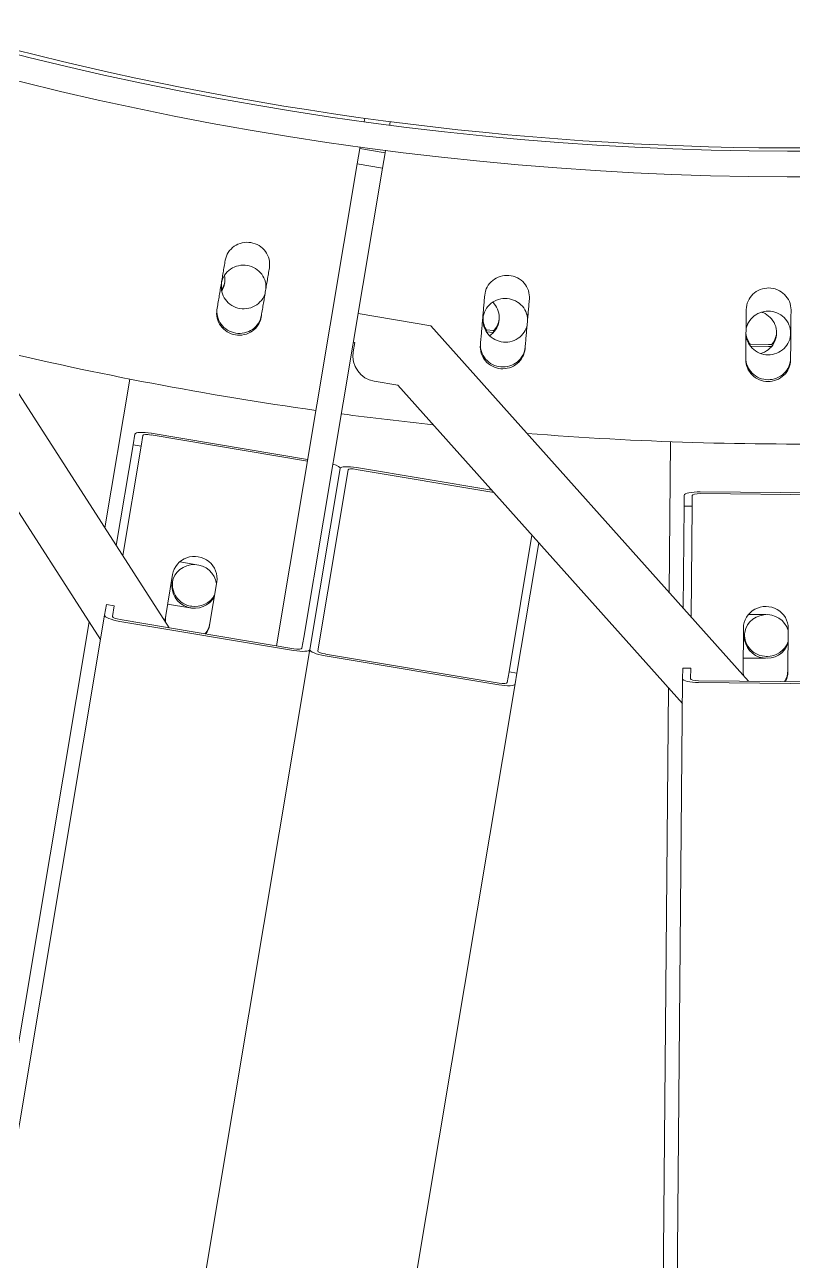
# Model space of a CAD drawing. Header units: millimetres. Extents: x -272986 to 200319, y -34579 to 49604.
# Drawn here: x 7556.9 to 7797.2, y 37109 to 37495.7 of the extents above; entities that cross this region are included whole.
import ezdxf
from ezdxf import colors
from ezdxf.entities.mleader import LeaderData, LeaderLine
from ezdxf.math import Vec2, Vec3

# ---------------------------------------------------------------- set-up
doc = ezdxf.new("R2010")
doc.units = ezdxf.units.MM
doc.linetypes.add('HIDDEN2', pattern=[4.7625, 3.175, -1.5875])
doc.layers.get('Defpoints').update_dxf_attribs({"color": 9})
for name, color, linetype in [('X 0001 M', 7, 'Continuous'), ('X 1001 M', 8, 'HIDDEN2'), ('X 3001 D', 5, 'Continuous')]:
    doc.layers.add(name, color=color, linetype=linetype)
doc.layers.add('X 5999 H', color=7, linetype='Continuous', true_color=0xffffff)
doc.styles.add('BIT STD. 2.5', font='isocpeur.ttf', dxfattribs={"height": 2.5})
doc.dimstyles.new('BIT STD. 2.5', dxfattribs={"dimtxt": 2.5, "dimasz": 2.5, "dimexe": 1, "dimexo": 0.75, "dimgap": 1, "dimtad": 1, "dimdec": 0, "dimdsep": 46, "dimtxsty": 'BIT STD. 2.5', "dimcen": 0, "dimadec": 0, "dimazin": 0, "dimtfac": 1, "dimtdec": 0, "dimtmove": 0, "dimatfit": 3, "dimfxl": 1, "dimtfill": 1, "dimlwd": -1, "dimlwe": -1, "dimarcsym": 0})

# ---------------------------------------------------------------- blocks, each defined once
blk = doc.blocks.new('A$C89218876')
at = {"layer": 'X 1001 M', "linetype": 'Continuous', "lineweight": 0}
for p, q in [((1097.52, -57.64), (1093.64, -106.99)), ((1094.2, -107.03), (1098.08, -57.68)), ((1152.5, -111.62), (1156.82, -56.79)), ((1153.06, -111.66), (1157.38, -56.83)), ((1048.75, -88.17), (1049.21, -82.57)), ((1049.21, -82.57), (1049.29, -81.53)), ((1049.77, -82.62), (1049.31, -88.16)), ((1049.85, -81.62), (1049.36, -88.16)), ((1049.85, -81.62), (1049.77, -82.62)), ((1138.15, -82.55), (1151.75, -83.62)), ((1132.92, -94.64), (1133.32, -89.19)), ((1146.38, -90.03), (1146.41, -89.62)), ((1146.92, -90.26), (1146.4, -97.25)), ((1146.95, -89.96), (1146.94, -89.98)), ((1153.72, -96.1), (1036.04, -187.36)), ((1150.65, -97.58), (1137.05, -96.51)), ((1094.36, -112.06), (1097.73, -112.32)), ((1097.92, -109.83), (1094.56, -109.57)), ((1097.73, -112.32), (1097.92, -109.83)), ((1097.92, -109.83), (1132.51, -112.55)), ((1077.36, -115.17), (1124.36, -118.87)), ((1097.73, -112.32), (1129.57, -114.83)), ((1148.38, -113.8), (1148.19, -116.29)), ((1151.75, -114.07), (1148.38, -113.8)), ((1053.85, -198.86), (1159.2, -117.16)), ((1148.19, -116.29), (1151.55, -116.56)), ((1151.55, -116.56), (3595.12, -308.87)), ((1153.99, -121.2), (2660.82, -239.77)), ((1106, -158.42), (1146.21, -168.07)), ((1103.47, -160.38), (1145.62, -170.5)), ((1038.54, -170.09), (1038.89, -167.86)), ((1039.42, -168.13), (1039.12, -170.01)), ((1145.62, -170.5), (1146.21, -168.07)), ((1146.21, -168.07), (1149.49, -168.86)), ((1149.49, -168.86), (3537.02, -742.05)), ((1088.61, -171.9), (1078.61, -213.55)), ((1089.32, -171.35), (1079.16, -213.68)), ((1148.87, -173.85), (1136.03, -227.33)), ((1149.41, -173.98), (1136.57, -227.46)), ((1148.9, -171.29), (1145.62, -170.5)), ((1030.66, -209.75), (1036.04, -187.36)), ((972.32, -195.74), (971.52, -195.55)), ((972.49, -195.78), (972.32, -195.74)), ((981.07, -197.84), (979.2, -205.62)), ((981.07, -197.84), (980.27, -197.65)), ((985.81, -198.98), (981.07, -197.84)), ((983.94, -206.76), (985.81, -198.98)), ((1130.45, -233.71), (985.81, -198.98)), ((1053.85, -198.86), (1052.09, -206.15)), ((969.9, -203.39), (970.45, -203.52)), ((970.45, -203.52), (970.88, -203.62)), ((978.66, -205.49), (979.2, -205.62)), ((979.2, -205.62), (983.94, -206.76)), ((1132.41, -242.4), (983.94, -206.76)), ((1039.53, -211.36), (1039.41, -211.85)), ((1042.45, -212.06), (1039.53, -211.36)), ((1079.12, -216.24), (1134.9, -229.63)), ((1078.53, -218.67), (1134.31, -232.06)), ((1078.53, -218.67), (1134.31, -232.06)), ((1074.99, -228.62), (1063.43, -276.75)), ((1063.98, -276.88), (1075.54, -228.75)), ((1130.45, -233.71), (1133.73, -234.49)), ((1134.31, -232.06), (3521.16, -805.09)), ((1134.31, -232.06), (3521.16, -805.09)), ((1120.85, -290.54), (1133.69, -237.05)), ((1121.4, -290.67), (1134.24, -237.19)), ((1111.22, -259.58), (1124.49, -262.77)), ((1104.16, -270.7), (1105.42, -265.39)), ((1118.68, -268.57), (1117.08, -275.39)), ((1118.18, -268.26), (1118.27, -267.86)), ((1118.75, -268.28), (1118.75, -268.3)), ((1121.22, -276.38), (1107.95, -273.2)), ((1124.49, -275.4), (993.97, -347.13)), ((1063.36, -281.87), (1066.64, -282.66)), ((1067.23, -280.23), (1063.94, -279.44)), ((1066.64, -282.66), (1067.23, -280.23)), ((1067.23, -280.23), (1100.96, -288.33)), ((1046.09, -282.29), (1091.92, -293.3)), ((1066.64, -282.66), (1097.7, -290.12)), ((1116.44, -292.05), (1115.86, -294.48)), ((1119.72, -292.83), (1116.44, -292.05)), ((1009.76, -361.27), (1126.6, -297.06)), ((1115.86, -294.48), (1119.14, -295.27)), ((1119.14, -295.27), (3502.46, -867.45)), ((1120.82, -300.23), (2590.56, -653.07))]:
    blk.add_line(p, q, dxfattribs=at)
for centre, radius, start, end in [((0, 0), 1000, 317.00722, 46.99278), ((0, 0), 992, 317.00722, 46.99278), ((0, 0), 991, 330.78052, 359.85546), ((-0.03, -0.01), 1083.53, 351.52339, 357.01604), ((-0.03, -0.01), 1083.53, 348.43945, 349.97134), ((1044.32, -204.28), 8, 256.5, 346.5), ((-0.03, -0.01), 1083.53, 342.52374, 348.01623)]:
    blk.add_arc(centre, radius, start, end, dxfattribs=at)
at = {"layer": 'X 1001 M', "linetype": 'Continuous', "lineweight": 0, "extrusion": (0, 0, -1)}
for centre, major_axis, ratio, start_param, end_param in [((1137.6, -89.53), (-0.55, -6.98), 0.97437, 0, 3.141593), ((1140.15, -89.44), (1.1, 6.91), 0.97437, 0.213375, 5.916741), ((1151.2, -90.6), (0.55, 6.98), 0.97437, 0, 0.446983), ((1151.2, -90.6), (-0.55, -6.98), 0.97437, -0.173337, 0), ((1094.76, -107.07), (-0.2, -2.49), 0.224951, 0, 1.570796), ((1151.94, -111.57), (-0.2, -2.49), 0.224951, -1.570796, 0), ((1148.32, -173.72), (1.17, 4.86), 0.224951, 0, 1.570796), ((1079.7, -213.81), (-1.17, -4.86), 0.224951, 0, 1.570796), ((1135.48, -227.2), (-1.17, -4.86), 0.224951, -1.570796, 0), ((1133.15, -236.92), (0.58, 2.43), 0.224951, 0, 1.570796), ((1109.59, -266.39), (-1.63, -6.81), 0.97437, 0, 3.141593), ((1112.12, -266.69), (2.16, 6.66), 0.97437, 0.213375, 5.916741), ((1122.85, -269.57), (1.63, 6.81), 0.97437, 0, 0.446983), ((1064.53, -277.01), (-0.58, -2.43), 0.224951, 0, 1.570796), ((1122.85, -269.57), (-1.63, -6.81), 0.97437, -0.173337, 0), ((1120.31, -290.4), (-0.58, -2.43), 0.224951, -1.570796, 0)]:
    blk.add_ellipse(centre, major_axis=major_axis, ratio=ratio, start_param=start_param, end_param=end_param, dxfattribs=at)
at = {"layer": 'X 1001 M', "linetype": 'Continuous', "lineweight": 0}
for centre, major_axis, ratio, start_param, end_param in [((1139.59, -89.35), (1.1, 6.91), 0.97437, -1.492733, -0.23467), ((1150.64, -90.56), (0.55, 6.98), 0.97437, -0.540658, 0), ((1139.59, -89.35), (-1.1, -6.91), 0.97437, 0.041238, 1.645827), ((1150.64, -90.56), (-0.55, -6.98), 0.97437, 0, 0.288703), ((1094.76, -107.07), (-0.39, -4.98), 0.224951, -1.570796, 0), ((1151.94, -111.57), (-0.39, -4.98), 0.224951, 0, 1.570796), ((1148.32, -173.72), (0.58, 2.43), 0.224951, -1.570796, 0), ((1079.7, -213.81), (-0.58, -2.43), 0.224951, -1.570796, 0), ((1077.37, -223.53), (1.17, 4.86), 0.224951, 0, 1.047198), ((1135.48, -227.2), (-0.58, -2.43), 0.224951, 0, 1.570796), ((1133.15, -236.92), (1.17, 4.86), 0.224951, -1.570796, 0), ((1111.58, -266.52), (2.16, 6.66), 0.97437, -1.492733, -0.23467), ((1122.31, -269.44), (1.63, 6.81), 0.97437, -0.540658, 0), ((1111.58, -266.52), (-2.16, -6.66), 0.97437, 0.041238, 1.645827), ((1064.53, -277.01), (-1.17, -4.86), 0.224951, -1.570796, 0), ((1122.31, -269.44), (-1.63, -6.81), 0.97437, 0, 0.288703), ((1120.31, -290.4), (-1.17, -4.86), 0.224951, 0, 1.570796)]:
    blk.add_ellipse(centre, major_axis=major_axis, ratio=ratio, start_param=start_param, end_param=end_param, dxfattribs=at)
for points, knots in [([(1037.84, -88.72), (1037.83, -88.72), (1037.81, -88.72), (1037.8, -88.71), (1036.95, -88.64), (1036.06, -88.39), (1034.45, -87.54), (1033.73, -86.94), (1032.63, -85.61), (1032.17, -84.79), (1031.62, -83.02), (1031.52, -82.08), (1031.66, -80.33), (1031.9, -79.41), (1032.73, -77.76), (1033.31, -77.01), (1034.6, -75.87), (1035.4, -75.39), (1037.13, -74.81), (1038.05, -74.7), (1038.91, -74.76), (1038.93, -74.76), (1038.94, -74.76)], [4.214319, 4.214319, 4.214319, 4.214319, 4.218897, 4.218897, 4.218897, 4.481428, 4.481428, 4.743958, 4.743958, 5.006489, 5.006489, 5.269019, 5.269019, 5.53155, 5.53155, 5.79408, 5.79408, 6.056611, 6.056611, 6.319142, 6.319142, 6.32372, 6.32372, 6.32372, 6.32372]), ([(1044.21, -89.22), (1043.62, -89.09), (1043.01, -88.88), (1041.65, -88.16), (1040.94, -87.56), (1039.83, -86.23), (1039.38, -85.41), (1038.82, -83.64), (1038.73, -82.7), (1038.87, -80.95), (1039.11, -80.04), (1039.93, -78.38), (1040.51, -77.63), (1041.81, -76.49), (1042.61, -76.01), (1044.33, -75.43), (1045.25, -75.32), (1046.1, -75.38)], [2.198823, 2.198823, 2.198823, 2.198823, 2.381123, 2.381123, 2.643662, 2.643662, 2.906201, 2.906201, 3.16874, 3.16874, 3.43128, 3.43128, 3.693819, 3.693819, 3.956358, 3.956358, 4.218897, 4.218897, 4.218897, 4.218897]), ([(1046.1, -75.38), (1046.96, -75.44), (1047.86, -75.68), (1049.49, -76.52), (1050.22, -77.12), (1051.34, -78.45), (1051.8, -79.28), (1052.37, -81.06), (1052.47, -82.02), (1052.33, -83.78), (1052.08, -84.7), (1051.25, -86.37), (1050.66, -87.12), (1049.34, -88.26), (1048.53, -88.74), (1047.08, -89.21), (1046.48, -89.32), (1045.89, -89.35)], [0, 0, 0, 0, 0.264823, 0.264823, 0.529646, 0.529646, 0.794469, 0.794469, 1.059292, 1.059292, 1.324115, 1.324115, 1.588938, 1.588938, 1.853761, 1.853761, 2.029532, 2.029532, 2.029532, 2.029532]), ([(1052.82, -89.9), (1053.67, -89.96), (1054.58, -89.86), (1056.31, -89.29), (1057.12, -88.82), (1058.43, -87.67), (1059.02, -86.93), (1059.86, -85.26), (1060.1, -84.33), (1060.24, -82.57), (1060.14, -81.62), (1059.58, -79.84), (1059.11, -79.01), (1058, -77.68), (1057.27, -77.08), (1055.65, -76.25), (1054.77, -76.01), (1053.92, -75.94)], [0.004513, 0.004513, 0.004513, 0.004513, 0.264815, 0.264815, 0.52963, 0.52963, 0.794446, 0.794446, 1.059261, 1.059261, 1.324076, 1.324076, 1.588891, 1.588891, 1.853706, 1.853706, 2.114008, 2.114008, 2.114008, 2.114008]), ([(1054.48, -75.98), (1055.33, -76.05), (1056.21, -76.29), (1057.83, -77.13), (1058.56, -77.72), (1059.68, -79.06), (1060.14, -79.89), (1060.7, -81.67), (1060.8, -82.62), (1060.66, -84.38), (1060.42, -85.3), (1059.58, -86.97), (1058.99, -87.72), (1057.68, -88.86), (1056.87, -89.34), (1055.14, -89.91), (1054.23, -90.01), (1053.38, -89.94)], [2.104891, 2.104891, 2.104891, 2.104891, 2.365195, 2.365195, 2.630009, 2.630009, 2.894824, 2.894824, 3.159639, 3.159639, 3.424453, 3.424453, 3.689268, 3.689268, 3.954082, 3.954082, 4.214386, 4.214386, 4.214386, 4.214386]), ([(1038.95, -83.98), (1039.01, -83.83), (1039.08, -83.69), (1039.56, -82.72), (1040.15, -81.98), (1041.45, -80.84), (1042.25, -80.37), (1043.98, -79.79), (1044.9, -79.68), (1045.75, -79.75)], [3.3868355, 3.3868355, 3.3868355, 3.3868355, 3.4312796, 3.4312796, 3.6938187, 3.6938187, 3.9563578, 3.9563578, 4.218897, 4.218897, 4.218897, 4.218897]), ([(1049.34, -81.58), (1048.88, -81.14), (1048.34, -80.74), (1047.05, -80.07), (1046.27, -79.83), (1045.51, -79.73)], [3.7640109, 3.7640109, 3.7640109, 3.7640109, 3.9540733, 3.9540733, 4.1857418, 4.1857418, 4.1857418, 4.1857418]), ([(1045.75, -79.75), (1046.6, -79.81), (1047.5, -80.06), (1049.13, -80.91), (1049.86, -81.51), (1050.97, -82.85), (1051.43, -83.68), (1051.77, -84.75), (1051.81, -84.93), (1051.86, -85.11)], [0, 0, 0, 0, 0.264823, 0.264823, 0.529646, 0.529646, 0.794469, 0.794469, 0.8475639, 0.8475639, 0.8475639, 0.8475639]), ([(1045.33, -89.31), (1045.92, -89.28), (1046.52, -89.17), (1047.72, -88.77), (1048.3, -88.48), (1048.83, -88.12)], [2.1893627, 2.1893627, 2.1893627, 2.1893627, 2.3651316, 2.3651316, 2.5531671, 2.5531671, 2.5531671, 2.5531671]), ([(1027.68, -169.87), (1027.67, -169.87), (1027.65, -169.87), (1027.64, -169.87), (1026.8, -169.73), (1025.93, -169.41), (1024.39, -168.44), (1023.72, -167.78), (1022.73, -166.37), (1022.34, -165.51), (1021.93, -163.71), (1021.91, -162.76), (1022.18, -161.03), (1022.49, -160.13), (1023.44, -158.54), (1024.08, -157.85), (1025.46, -156.81), (1026.3, -156.4), (1028.06, -155.95), (1028.99, -155.91), (1029.84, -156.04), (1029.86, -156.04), (1029.87, -156.05)], [4.214319, 4.214319, 4.214319, 4.214319, 4.218897, 4.218897, 4.218897, 4.481428, 4.481428, 4.743958, 4.743958, 5.006489, 5.006489, 5.269019, 5.269019, 5.53155, 5.53155, 5.79408, 5.79408, 6.056611, 6.056611, 6.319142, 6.319142, 6.32372, 6.32372, 6.32372, 6.32372]), ([(1038.08, -157.35), (1038.57, -157.51), (1039.05, -157.73), (1040.27, -158.49), (1040.95, -159.14), (1041.96, -160.56), (1042.36, -161.42), (1042.78, -163.24), (1042.81, -164.2), (1042.53, -165.94), (1042.21, -166.85), (1041.25, -168.45), (1040.6, -169.14), (1039.2, -170.18), (1038.36, -170.59), (1036.58, -171.03), (1035.64, -171.05), (1033.95, -170.77), (1033.08, -170.45), (1031.55, -169.48), (1030.88, -168.83), (1029.89, -167.41), (1029.49, -166.56), (1029.08, -164.75), (1029.06, -163.8), (1029.33, -162.07), (1029.65, -161.18), (1030.6, -159.59), (1031.23, -158.89), (1032.62, -157.86), (1033.45, -157.44), (1034.86, -157.08), (1035.41, -157.01), (1035.95, -157.01)], [0.113053, 0.113053, 0.113053, 0.113053, 0.264823, 0.264823, 0.529646, 0.529646, 0.794469, 0.794469, 1.059292, 1.059292, 1.324115, 1.324115, 1.588938, 1.588938, 1.853761, 1.853761, 2.118584, 2.118584, 2.381123, 2.381123, 2.643662, 2.643662, 2.906201, 2.906201, 3.16874, 3.16874, 3.43128, 3.43128, 3.693819, 3.693819, 3.956358, 3.956358, 4.11461, 4.11461, 4.11461, 4.11461]), ([(1042.53, -172.23), (1043.36, -172.36), (1044.28, -172.33), (1046.05, -171.9), (1046.89, -171.49), (1048.29, -170.45), (1048.94, -169.75), (1049.9, -168.15), (1050.22, -167.25), (1050.5, -165.51), (1050.47, -164.55), (1050.05, -162.73), (1049.65, -161.87), (1048.64, -160.45), (1047.96, -159.8), (1046.42, -158.84), (1045.55, -158.53), (1044.72, -158.4)], [0.004513, 0.004513, 0.004513, 0.004513, 0.264815, 0.264815, 0.52963, 0.52963, 0.794446, 0.794446, 1.059261, 1.059261, 1.324076, 1.324076, 1.588891, 1.588891, 1.853706, 1.853706, 2.114008, 2.114008, 2.114008, 2.114008]), ([(1045.27, -158.49), (1046.11, -158.62), (1046.97, -158.93), (1048.52, -159.89), (1049.2, -160.54), (1050.21, -161.96), (1050.61, -162.82), (1051.03, -164.64), (1051.05, -165.6), (1050.78, -167.34), (1050.46, -168.24), (1049.49, -169.84), (1048.85, -170.54), (1047.45, -171.58), (1046.6, -171.99), (1044.84, -172.42), (1043.92, -172.45), (1043.08, -172.31)], [2.104891, 2.104891, 2.104891, 2.104891, 2.365195, 2.365195, 2.630009, 2.630009, 2.894824, 2.894824, 3.159639, 3.159639, 3.424453, 3.424453, 3.689268, 3.689268, 3.954082, 3.954082, 4.214386, 4.214386, 4.214386, 4.214386]), ([(1030.02, -167.54), (1030.18, -167.4), (1030.35, -167.26), (1031.21, -166.62), (1032.05, -166.21), (1033.82, -165.78), (1034.75, -165.75), (1035.59, -165.88)], [3.6292758, 3.6292758, 3.6292758, 3.6292758, 3.6938187, 3.6938187, 3.9563578, 3.9563578, 4.218897, 4.218897, 4.218897, 4.218897]), ([(1039.08, -168.07), (1038.64, -167.56), (1038.12, -167.1), (1036.86, -166.31), (1036.1, -166.01), (1035.35, -165.85)], [3.7554001, 3.7554001, 3.7554001, 3.7554001, 3.9540733, 3.9540733, 4.1857418, 4.1857418, 4.1857418, 4.1857418]), ([(1035.59, -165.88), (1036.44, -166.02), (1037.31, -166.34), (1038.87, -167.32), (1039.54, -167.98), (1040.16, -168.87), (1040.28, -169.06), (1040.4, -169.26)], [0, 0, 0, 0, 0.264823, 0.264823, 0.529646, 0.529646, 0.596683, 0.596683, 0.596683, 0.596683]), ([(1034.56, -170.87), (1035.32, -170.95), (1036.13, -170.91), (1037.57, -170.56), (1038.21, -170.29), (1038.78, -169.95)], [2.1334633, 2.1334633, 2.1334633, 2.1334633, 2.3651316, 2.3651316, 2.5619058, 2.5619058, 2.5619058, 2.5619058]), ([(1011.19, -249.98), (1011.17, -249.98), (1011.16, -249.98), (1011.14, -249.97), (1010.32, -249.77), (1009.48, -249.38), (1008.02, -248.29), (1007.41, -247.59), (1006.53, -246.1), (1006.2, -245.22), (1005.93, -243.38), (1005.99, -242.44), (1006.4, -240.73), (1006.78, -239.87), (1007.85, -238.36), (1008.54, -237.71), (1010, -236.79), (1010.86, -236.44), (1012.66, -236.13), (1013.58, -236.17), (1014.43, -236.36), (1014.44, -236.37), (1014.46, -236.37)], [4.214319, 4.214319, 4.214319, 4.214319, 4.218897, 4.218897, 4.218897, 4.481428, 4.481428, 4.743958, 4.743958, 5.006489, 5.006489, 5.269019, 5.269019, 5.53155, 5.53155, 5.79408, 5.79408, 6.056611, 6.056611, 6.319142, 6.319142, 6.32372, 6.32372, 6.32372, 6.32372]), ([(1022.22, -238.23), (1022.8, -238.45), (1023.36, -238.75), (1024.62, -239.66), (1025.24, -240.37), (1026.14, -241.86), (1026.47, -242.75), (1026.75, -244.6), (1026.7, -245.56), (1026.28, -247.27), (1025.9, -248.15), (1024.81, -249.67), (1024.11, -250.31), (1022.63, -251.24), (1021.76, -251.58), (1019.95, -251.87), (1019.01, -251.82), (1017.35, -251.41), (1016.51, -251.03), (1015.05, -249.94), (1014.44, -249.23), (1013.56, -247.75), (1013.24, -246.86), (1012.97, -245.03), (1013.02, -244.08), (1013.43, -242.38), (1013.81, -241.51), (1014.89, -240), (1015.57, -239.36), (1017.03, -238.43), (1017.9, -238.08), (1019.44, -237.82), (1020.11, -237.81), (1020.74, -237.88)], [0.081145, 0.081145, 0.081145, 0.081145, 0.264823, 0.264823, 0.529646, 0.529646, 0.794469, 0.794469, 1.059292, 1.059292, 1.324115, 1.324115, 1.588938, 1.588938, 1.853761, 1.853761, 2.118584, 2.118584, 2.381123, 2.381123, 2.643662, 2.643662, 2.906201, 2.906201, 3.16874, 3.16874, 3.43128, 3.43128, 3.693819, 3.693819, 3.956358, 3.956358, 4.146584, 4.146584, 4.146584, 4.146584]), ([(1025.8, -253.49), (1026.62, -253.69), (1027.54, -253.73), (1029.33, -253.44), (1030.21, -253.1), (1031.69, -252.17), (1032.39, -251.53), (1033.47, -250.01), (1033.86, -249.14), (1034.27, -247.42), (1034.33, -246.46), (1034.05, -244.62), (1033.72, -243.73), (1032.82, -242.23), (1032.19, -241.53), (1030.73, -240.45), (1029.89, -240.08), (1029.07, -239.88)], [0.004513, 0.004513, 0.004513, 0.004513, 0.264815, 0.264815, 0.52963, 0.52963, 0.794446, 0.794446, 1.059261, 1.059261, 1.324076, 1.324076, 1.588891, 1.588891, 1.853706, 1.853706, 2.114008, 2.114008, 2.114008, 2.114008]), ([(1029.62, -240.01), (1030.44, -240.21), (1031.28, -240.59), (1032.74, -241.66), (1033.37, -242.36), (1034.26, -243.86), (1034.59, -244.75), (1034.87, -246.6), (1034.82, -247.55), (1034.41, -249.27), (1034.02, -250.14), (1032.93, -251.66), (1032.24, -252.31), (1030.76, -253.23), (1029.88, -253.57), (1028.09, -253.87), (1027.17, -253.82), (1026.35, -253.62)], [2.104891, 2.104891, 2.104891, 2.104891, 2.365195, 2.365195, 2.630009, 2.630009, 2.894824, 2.894824, 3.159639, 3.159639, 3.424453, 3.424453, 3.689268, 3.689268, 3.954082, 3.954082, 4.214386, 4.214386, 4.214386, 4.214386])]:
    blk.add_open_spline(points, degree=3, knots=knots, dxfattribs=at)
for points, weights in [([(1038.94, -74.76), (1046.65, -75.37), (1054.48, -75.98)], [1.00223105463, 1.00188341152, 1.00148063352]), ([(1053.38, -89.94), (1045.56, -89.33), (1037.84, -88.72)], [1.0014806327, 1.00188341047, 1.00223105339]), ([(1029.87, -156.05), (1037.51, -157.26), (1045.27, -158.49)], [1.00223105559, 1.00188341232, 1.00148063416]), ([(1043.08, -172.31), (1035.32, -171.09), (1027.68, -169.87)], [1.00148063317, 1.00188341107, 1.0022310541]), ([(1014.46, -236.37), (1021.98, -238.18), (1029.62, -240.01)], [1.00223105724, 1.00188341372, 1.00148063525]), ([(1026.35, -253.62), (1018.71, -251.79), (1011.19, -249.98)], [1.00148063347, 1.00188341145, 1.00223105456])]:
    blk.add_rational_spline(points, weights, degree=2, dxfattribs=at)
for points in [[(1015.88, -250.56), (1016.74, -250.44), (1017.61, -250.49), (1018.39, -250.69)], [(1020.15, -251.62), (1019.54, -251.17), (1018.85, -250.84), (1018.16, -250.63)], [(1018.39, -250.69), (1019.18, -250.88), (1019.98, -251.24), (1020.69, -251.75)], [(1017.95, -251.56), (1018.65, -251.69), (1019.41, -251.72), (1020.15, -251.62)]]:
    blk.add_open_spline(points, degree=3, dxfattribs=at)
blk = doc.blocks.new('*D205')
at = {"layer": 'Defpoints', "color": 0, "transparency": 16777216}
for p in [(7798.5, 48049.63), (8611.57, 30712.26), (8631.54, 30522.3), (8100.3, 29805.85), (7798.5, 29039.7)]:
    blk.add_point(p, dxfattribs=at)
at = {"layer": 'X 3001 D', "color": 0, "transparency": 16777216}
blk.add_line((8636.24, 30477.55), (8708.69, 29788.28), dxfattribs=at)
for start, end in [(276.99386, 277.987721), (270, 276), (268.012279, 269.00614)]:
    blk.add_arc((7798.5, 38448.15), 8647.57, start, end, dxfattribs=at)
for points in [[(8854.28, 29840.08), (8848.62, 29889.76), (8702.42, 29847.95)], [(7648.72, 29826.88), (7648.29, 29776.88), (7798.5, 29800.58)]]:
    blk.add_solid(points, dxfattribs=at)
at = {"layer": 'X 3001 D', "color": 0, "transparency": 16777216, "insert": (8244.01, 29947.24), "char_height": 150, "attachment_point": 5, "rotation": 3, "style": 'BIT STD. 2.5', "bg_fill": 3, "box_fill_scale": 1.1, "bg_fill_color": 256, "bg_fill_true_color": 13158600, "bg_fill_transparency": 0}
blk.add_mtext('6° {\\C7;M02}', dxfattribs=at)
blk = doc.blocks.new('*D206')
at = {"layer": 'Defpoints', "color": 0, "transparency": 16777216}
for p in [(7798.5, 48049.63), (5189.74, 31280.64), (5072.77, 30959.26), (6721.99, 29238.05), (7798.5, 29039.7)]:
    blk.add_point(p, dxfattribs=at)
at = {"layer": 'X 3001 D', "color": 0, "transparency": 16777216}
blk.add_line((5057.38, 30916.98), (4606.5, 29678.19), dxfattribs=at)
blk.add_arc((7798.5, 38448.15), 9272.79, 250.926847, 269.073153, dxfattribs=at)
for points in [[(4760.02, 29660.85), (4776.74, 29707.97), (4627.02, 29734.57)], [(7648.71, 29201.56), (7648.3, 29151.57), (7798.5, 29175.35)]]:
    blk.add_solid(points, dxfattribs=at)
at = {"layer": 'X 3001 D', "color": 0, "transparency": 16777216, "insert": (5284.72, 29662.98), "char_height": 150, "attachment_point": 5, "rotation": 344.0321, "style": 'BIT STD. 2.5', "bg_fill": 3, "box_fill_scale": 1.1, "bg_fill_color": 256, "bg_fill_true_color": 13158600, "bg_fill_transparency": 0}
blk.add_mtext('20° - {\\C7;N05}', dxfattribs=at)
blk = doc.blocks.new('*D207')
at = {"layer": 'Defpoints', "color": 0, "transparency": 16777216}
for p in [(-1697.65, 38448.15), (18712.74, 38448.15), (-1494.55, 37361.94), (629.78, 35838.94), (308.4, 35721.97)]:
    blk.add_point(p, dxfattribs=at)
at = {"layer": 'X 3001 D', "color": 0, "transparency": 16777216}
blk.add_line((266.11, 35706.58), (-1049.94, 35227.58), dxfattribs=at)
blk.add_arc((7798.5, 38448.15), 9356.31, 180.918573, 199.081427, dxfattribs=at)
for points in [[(-1581.61, 38297.95), (-1531.61, 38298.35), (-1557.81, 38448.15)], [(-1020.17, 35397.82), (-1067.29, 35381.1), (-993.56, 35248.1)]]:
    blk.add_solid(points, dxfattribs=at)
at = {"layer": 'X 3001 D', "color": 0, "transparency": 16777216, "insert": (-1094.56, 36009.89), "char_height": 150, "attachment_point": 5, "rotation": 285.3323, "style": 'BIT STD. 2.5', "bg_fill": 3, "box_fill_scale": 1.1, "bg_fill_color": 256, "bg_fill_true_color": 13158600, "bg_fill_transparency": 0}
blk.add_mtext('20° - {\\C7;N01}', dxfattribs=at)
blk = doc.blocks.new('*D210')
at = {"layer": 'Defpoints', "color": 0, "transparency": 16777216}
for p in [(7798.5, 48049.63), (6198.72, 47520.93), (3813.75, 45349.93), (3909.25, 45184.52), (7798.5, 29039.7)]:
    blk.add_point(p, dxfattribs=at)
at = {"layer": 'X 3001 D', "color": 0, "transparency": 16777216}
blk.add_line((3791.25, 45388.91), (3162.13, 46478.58), dxfattribs=at)
blk.add_arc((7798.5, 38448.15), 9212.75, 90.932888, 119.067112, dxfattribs=at)
for points in [[(7648.3, 47684.67), (7648.71, 47634.67), (7798.5, 47660.89)], [(3334.96, 46478.81), (3310.31, 46522.31), (3192.13, 46426.62)]]:
    blk.add_solid(points, dxfattribs=at)
at = {"layer": 'X 3001 D', "color": 0, "transparency": 16777216, "insert": (3709.26, 46854.07), "char_height": 150, "attachment_point": 5, "rotation": 25.9416, "style": 'BIT STD. 2.5', "bg_fill": 3, "box_fill_scale": 1.1, "bg_fill_color": 256, "bg_fill_true_color": 13158600, "bg_fill_transparency": 0}
blk.add_mtext('{\\C7;N06} - 30°', dxfattribs=at)
blk = doc.blocks.new('*D435')
at = {"layer": 'Defpoints', "color": 0, "transparency": 16777216}
for p in [(-1697.65, 38448.15), (18712.74, 38448.15), (18508.5, 38139.19), (14424.32, 37876.49), (15619.75, 37771.9)]:
    blk.add_point(p, dxfattribs=at)
at = {"layer": 'X 3001 D', "color": 0, "transparency": 16777216}
for p, q in [((15664.58, 37767.98), (18532.35, 37517.08)), ((18458.45, 37372.98), (18356.73, 36373.14))]:
    blk.add_line(p, q, dxfattribs=at)
for start, end in [(355.809059, 359.190941), (354.190941, 355)]:
    blk.add_arc((7890.24, 38448.15), 10622.76, start, end, dxfattribs=at)
for points in [[(18486.94, 38298.33), (18536.94, 38297.97), (18513, 38448.15)], [(18509.51, 37669.83), (18459.67, 37673.83), (18472.57, 37522.31)]]:
    blk.add_solid(points, dxfattribs=at)
at = {"layer": 'X 3001 D', "color": 0, "transparency": 16777216, "insert": (18273.22, 36886.73), "char_height": 150, "attachment_point": 5, "rotation": 84.1909, "style": 'BIT STD. 2.5', "bg_fill": 3, "box_fill_scale": 1.1, "bg_fill_color": 256, "bg_fill_true_color": 13158600, "bg_fill_transparency": 0}
blk.add_mtext('5° - {\\C7;MH01}', dxfattribs=at)
blk = doc.blocks.new('*D437')
at = {"layer": 'Defpoints', "color": 0, "transparency": 16777216}
for p in [(-1697.65, 38448.15), (18712.74, 38448.15), (14088.47, 34043.86, 0), (18614.9, 33782.41), (15367.38, 33148.36, 0)]:
    blk.add_point(p, dxfattribs=at)
at = {"layer": 'X 3001 D', "color": 0, "transparency": 16777216}
for p, q in [((18757.74, 38448.15), (19638.3, 38448.15)), ((15404.24, 33122.55), (17497.09, 31657.12))]:
    blk.add_line(p, q, dxfattribs=at)
blk.add_arc((7798.5, 38448.15), 11779.8, 325.72959, 359.27041, dxfattribs=at)
for points in [[(19552.34, 38298.31), (19602.34, 38297.99), (19578.3, 38448.15)], [(17553.77, 31800.74), (17512.63, 31829.16), (17447.94, 31691.53)]]:
    blk.add_solid(points, dxfattribs=at)
at = {"layer": 'X 3001 D', "color": 0, "transparency": 16777216, "insert": (18904.34, 34946.49), "char_height": 150, "attachment_point": 5, "rotation": 72.5, "style": 'BIT STD. 2.5', "bg_fill": 3, "box_fill_scale": 1.1, "bg_fill_color": 256, "bg_fill_true_color": 13158600, "bg_fill_transparency": 0}
blk.add_mtext('35°', dxfattribs=at)
blk = doc.blocks.new('*D469')
at = {"layer": 'Defpoints', "color": 0, "transparency": 16777216}
for p in [(7798.5, 48049.63), (7598.52, 47039.89), (7237.07, 46477.04), (7271.94, 45978.26), (7798.5, 29039.7)]:
    blk.add_point(p, dxfattribs=at)
at = {"layer": 'X 3001 D', "color": 0, "transparency": 16777216}
blk.add_line((7233.93, 46521.93), (7194.82, 47081.14), dxfattribs=at)
for start, end in [(90, 94), (87.999906, 88.999953), (95.000047, 96.000094)]:
    blk.add_arc((7798.5, 38448.15), 8594.07, start, end, dxfattribs=at)
for points in [[(7948.28, 47015.91), (7948.71, 47065.91), (7798.5, 47042.22)], [(7047.51, 47034.44), (7051.43, 46984.59), (7199.01, 47021.28)]]:
    blk.add_solid(points, dxfattribs=at)
at = {"layer": 'X 3001 D', "color": 0, "transparency": 16777216, "insert": (7493.86, 47171.9), "char_height": 150, "attachment_point": 5, "rotation": 2, "style": 'BIT STD. 2.5', "bg_fill": 3, "box_fill_scale": 1.1, "bg_fill_color": 256, "bg_fill_true_color": 13158600, "bg_fill_transparency": 0}
blk.add_mtext('4.00°', dxfattribs=at)

msp = doc.modelspace()

# ---------------------------------------------------------------- hatches: boundary and pattern name
at = {"layer": 'X 5999 H'}
h = msp.add_hatch(dxfattribs=at)
h.set_pattern_fill('ANSI31', color=9)
h.set_pattern_definition([(45, (25000, 0), (-2.24506403, 2.24506403), [])])
edge = h.paths.add_edge_path()
edge.add_arc((7798.4957, 38448.1402), 7825.6047, 2.59310195, 94.99996544, ccw=False)
edge.add_line((15616.0872, 38802.1919), (15658.4432, 38804.11))
edge.add_arc((7798.4957, 38448.1402), 7825.6047, 274.95448705, 357.39914168)
edge.add_line((15616.0392, 38093.0303), (15658.3937, 38091.1063))
edge.add_arc((7798.4974, 38448.1368), 7868.0011, 274.95447724, 357.39916567, ccw=False)
edge.add_arc((7798.4953, 38448.14), 7868.0046, 2.59310269, 274.95162181)
edge.add_arc((7798.4957, 38448.1402), 7825.6047, 2.59952649, 274.95161898)

# ---------------------------------------------------------------- linework, layer by layer
msp.add_circle((7798.5, 38448.1453), 7798.5)
at = {"layer": 'X 0001 M', "linetype": 'Continuous'}
for centre, radius, start, end in [((7798.4953, 38448.14), 7868.0046, 2.59310269, 274.95162181), ((7798.4957, 38448.1402), 7825.6047, 2.59952649, 274.95161898)]:
    msp.add_arc(centre, radius, start, end, dxfattribs=at)

# ---------------------------------------------------------------- block references
at = {"layer": 'X 1001 M', "rotation": 273.9910714243701}
msp.add_blockref('A$C89218876', (7798.5, 38448.1453), dxfattribs=at)

# ---------------------------------------------------------------- next in the draw order: dimensions: what is measured, and where the dimension line sits
at = {"layer": 'X 3001 D'}
dim = msp.add_angular_dim_2l(base=(8100.2958, 29805.845), line1=((8611.5747, 30712.2568), (8631.5396, 30522.3031)), line2=((7798.5, 48049.6266), (7798.5, 29039.7)), text='<> {\\C7;M02}', dimstyle='BIT STD. 2.5', override={"dimscale": 0}, dxfattribs=at)
dim.commit()
dim.dimension.update_dxf_attribs({"geometry": '*D205', "text_midpoint": (8244.0134, 29947.2434)})

# ---------------------------------------------------------------- next in the draw order: dimensions: what is measured, and where the dimension line sits
dim = msp.add_angular_dim_2l(base=(6721.9943, 29238.0508), line1=((5189.7414, 31280.6399), (5072.7705, 30959.265)), line2=((7798.5, 48049.6266), (7798.5, 29039.7)), text='<> - {\\C7;N05}', dimstyle='BIT STD. 2.5', override={"dimscale": 0, "dimjust": 2}, dxfattribs=at)
dim.commit()
dim.dimension.update_dxf_attribs({"geometry": '*D206', "text_midpoint": (5284.7245, 29662.9777)})

# ---------------------------------------------------------------- next in the draw order: dimensions: what is measured, and where the dimension line sits
dim = msp.add_angular_dim_2l(base=(-1494.5482, 37361.9438), line1=((629.7757, 35838.9431), (308.4008, 35721.9722)), line2=((18712.7368, 38448.1453), (-1697.6528, 38448.1453)), text='<> - {\\C7;N01}', dimstyle='BIT STD. 2.5', override={"dimscale": 0}, dxfattribs=at)
dim.commit()
dim.dimension.update_dxf_attribs({"geometry": '*D207', "text_midpoint": (-1224.8062, 35974.176), "dimtype": 162})

# ---------------------------------------------------------------- next in the draw order: dimensions: what is measured, and where the dimension line sits
dim = msp.add_angular_dim_2l(base=(6198.7229, 47520.9319), line1=((3909.25, 45184.5239), (3813.75, 45349.9348)), line2=((7798.5, 48049.6266), (7798.5, 29039.7)), text='{\\C7;N06} - <>', dimstyle='BIT STD. 2.5', override={"dimscale": 0, "dimjust": 1}, dxfattribs=at)
dim.commit()
dim.dimension.update_dxf_attribs({"geometry": '*D210', "text_midpoint": (3709.2597, 46854.071)})

# ---------------------------------------------------------------- next in the draw order: leaders
ml = msp.add_multileader_mtext('Standard', dxfattribs=at)
ml.set_content('REF.{\\C150; \\C7;V01\\C150; }-CENTRAL', color=256, style='BIT STD. 2.5')
ml.set_leader_properties(color=150)
ml.build(insert=Vec2(0, 0))
ml.multileader.update_dxf_attribs({"text_left_attachment_type": 2, "text_right_attachment_type": 2, "dogleg_length": 3, "arrow_head_size": 150, "scale": 60})
ctx = ml.context
ctx.base_point, ctx.scale, ctx.char_height, ctx.arrow_head_size, ctx.landing_gap_size, ctx.plane_origin = Vec3(5496.8436, 37467.1293), 60, 150, 150, 60, Vec3(22271.5982, 4347.356)
ctx.left_attachment, ctx.right_attachment, ctx.text_align_type = 2, 2, 2
notes = []
notes.append((ctx, [(1, (1, 1, 0), (6681.8436, 37467.1293), (-1, 0), 180, [(0, [(7692.9579, 38209.6476)], 0, [])])]))
ctx.mtext.insert, ctx.mtext.width, ctx.mtext.defined_height, ctx.mtext.alignment, ctx.mtext.flow_direction = Vec3(6441.8436, 37667.1293), 860.110621, 662.8845, 3, 5
ctx.mtext.has_bg_fill, ctx.mtext.bg_color, ctx.mtext.bg_scale_factor, ctx.mtext.bg_transparency, ctx.mtext.use_window_bg_color = 1, -1073741824, 1.25, 0, 1
for ctx, leaders in notes:
    for number, flags, end, landing, length, lines in leaders:
        leader = LeaderData()
        leader.index, (leader.has_last_leader_line, leader.has_dogleg_vector, leader.attachment_direction) = number, flags
        leader.last_leader_point, leader.dogleg_vector, leader.dogleg_length = Vec3(end), Vec3(landing), length
        for number, points, colour, breaks in lines:
            line = LeaderLine()
            line.index, line.vertices, line.color, line.breaks = number, Vec3.list(points), colors.encode_raw_color(colour), breaks
            leader.lines.append(line)
        ctx.leaders.append(leader)

# ---------------------------------------------------------------- next in the draw order: dimensions: what is measured, and where the dimension line sits
dim = msp.add_angular_dim_2l(base=(18508.5037, 38139.1854), line1=((15619.7521, 37771.9005), (14424.3185, 37876.4874)), line2=((18712.7368, 38448.1453), (-1697.6528, 38448.1453)), text='<> - {\\C7;MH01}', dimstyle='BIT STD. 2.5', dxfattribs=at)
dim.commit()
dim.dimension.update_dxf_attribs({"geometry": '*D435', "text_midpoint": (18273.2237, 36886.7277)})

# ---------------------------------------------------------------- next in the draw order: dimensions: what is measured, and where the dimension line sits
dim = msp.add_angular_dim_2l(base=(18614.8981, 33782.4066), line1=((14088.4715, 34043.8599, 0), (15367.3765, 33148.3609, 0)), line2=((18712.7368, 38448.1453), (-1697.6528, 38448.1453)), dimstyle='BIT STD. 2.5', dxfattribs=at)
dim.commit()
dim.dimension.update_dxf_attribs({"geometry": '*D437', "text_midpoint": (18904.339, 34946.4877)})

# ---------------------------------------------------------------- next in the draw order: dimensions: what is measured, and where the dimension line sits
at = {"layer": 'X 3001 D', "color": 150}
dim = msp.add_angular_dim_2l(base=(7598.5249, 47039.8891), line1=((7271.9433, 45978.2576), (7237.065, 46477.0396)), line2=((7798.5, 48049.6266), (7798.5, 29039.7)), dimstyle='BIT STD. 2.5', override={"dimadec": 2}, dxfattribs=at)
dim.commit()
dim.dimension.update_dxf_attribs({"geometry": '*D469', "text_midpoint": (7493.8598, 47171.8985)})

doc.saveas('drawing.dxf')
